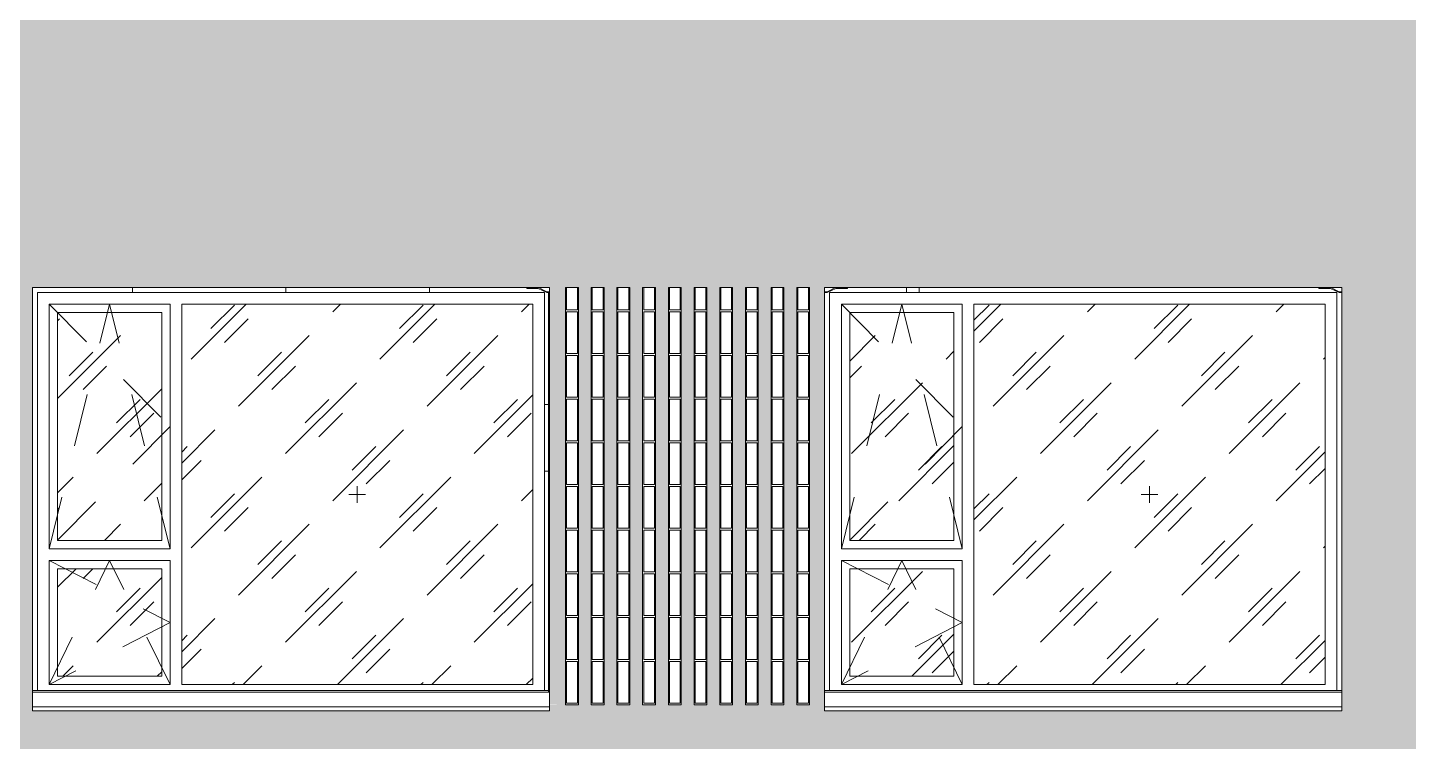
# Model space of a CAD drawing. Header units: millimetres. Extents: x 3914 to 319671, y -18248 to 19136.
# Drawn here: x 47425 to 55704, y 4780 to 9058 of the extents above; entities that cross this region are included whole.
import ezdxf

# ---------------------------------------------------------------- set-up
doc = ezdxf.new("R2010")
doc.units = ezdxf.units.MM
doc.linetypes.add('Штрих', pattern=[635, 317.5, -317.5])
for name, color, linetype, lineweight in [('A-GENM', 7, 'Continuous', 9), ('A-GLAZ', 7, 'Continuous', 9), ('A-GLAZ-1', 7, 'Continuous', 5), ('A-GLAZ-2', 7, 'Штрих', 5), ('A-WALL', 7, 'Continuous', 5), ('A-WALL-PATT', 7, 'Continuous', 5), ('I-WALL', 7, 'Continuous', 5)]:
    doc.layers.add(name, color=color, linetype=linetype, lineweight=lineweight)
pattern_1 = [(45, (66990.3, 100), (-282.8427, 282.8427), [200, -600]), (45, (66790.3, 0), (-282.8427, 282.8427), [600, -200]), (45, (67190.3, -100), (-282.8427, 282.8427), [200, -600])]

# ---------------------------------------------------------------- blocks, each defined once
blk = doc.blocks.new('Окно_СКБ_2Ст_БезПР - ОК-10__3100х2500_h_-V32-АР2_ТР1_Фасад 1-___')
at = {"layer": 'A-GLAZ-1'}
h = blk.add_hatch(dxfattribs=at)
h.set_pattern_fill('FP_27', color=256, style=0, pattern_type=2)
h.set_pattern_definition(pattern_1)
h.paths.add_polyline_path([(13905, 5120), (16010, 5120), (16010, 7400), (13905, 7400), (13905, 5126.2)], flags=0)
h = blk.add_hatch(dxfattribs=at)
h.set_pattern_fill('FP_27', color=256, style=0, pattern_type=2)
h.set_pattern_definition(pattern_1)
h.paths.add_polyline_path([(13612.8, 5985), (13785, 5985), (13785, 7350), (13160, 7350), (13160, 5985)], flags=0)
h = blk.add_hatch(dxfattribs=at)
h.set_pattern_fill('FP_27', color=256, style=0, pattern_type=2)
h.set_pattern_definition(pattern_1)
h.paths.add_polyline_path([(13160, 5170), (13785, 5170), (13785, 5815), (13160, 5815), (13160, 5404.6)], flags=0)
for p, q in [((13010, 7500), (13010, 5002.5)), ((16110, 7500), (13010, 7500)), ((13040, 5085), (13040, 7470)), ((13040, 7470), (16080, 7470)), ((16080, 7470), (16080, 5085)), ((16110, 5002.5), (16110, 7500)), ((13110, 7400), (13110, 5935)), ((13110, 7400), (13835, 7400)), ((13835, 7400), (13835, 5935)), ((13905, 5120), (13905, 7400)), ((13905, 7400), (16010, 7400)), ((16010, 5120), (16010, 7400)), ((13160, 7350), (13160, 5985)), ((13160, 7350), (13785, 7350)), ((13785, 5985), (13785, 7350)), ((14957.5, 6310), (14957.5, 6210)), ((15007.5, 6260), (14907.5, 6260)), ((13160, 5985), (13785, 5985)), ((13835, 5935), (13110, 5935)), ((13110, 5865), (13110, 5120)), ((13110, 5865), (13835, 5865)), ((13160, 5815), (13160, 5170)), ((13160, 5815), (13785, 5815)), ((13785, 5170), (13785, 5815)), ((13835, 5865), (13835, 5120)), ((13160, 5170), (13785, 5170)), ((13110, 5120), (13835, 5120)), ((13905, 5120), (16010, 5120))]:
    blk.add_line(p, q, dxfattribs=at)
at = {"layer": 'A-GLAZ-2'}
for p, q in [((13110, 5935), (13472.5, 7400)), ((13110, 7400), (13835, 6667.5)), ((13835, 5935), (13472.5, 7400)), ((13835, 6667.5), (13110, 5935)), ((13110, 5120), (13472.5, 5865)), ((13110, 5865), (13835, 5492.5)), ((13835, 5120), (13472.5, 5865)), ((13835, 5492.5), (13110, 5120))]:
    blk.add_line(p, q, dxfattribs=at)
blk = doc.blocks.new('Окно_СКБ_2Ст_БезПР - ОК-10__3100х2500_h_-V33-АР2_ТР1_Фасад 1-___')
at = {"layer": 'A-GLAZ-1'}
h = blk.add_hatch(dxfattribs=at)
h.set_pattern_fill('FP_27', color=256, style=0, pattern_type=2)
h.set_pattern_definition(pattern_1)
h.paths.add_polyline_path([(9155, 5120), (11260, 5120), (11260, 7400), (9155, 7400), (9155, 5126.2)], flags=0)
h = blk.add_hatch(dxfattribs=at)
h.set_pattern_fill('FP_27', color=256, style=0, pattern_type=2)
h.set_pattern_definition(pattern_1)
h.paths.add_polyline_path([(9016, 5985), (9035, 5985), (9035, 7350), (8410, 7350), (8410, 5985)], flags=0)
h = blk.add_hatch(dxfattribs=at)
h.set_pattern_fill('FP_27', color=256, style=0, pattern_type=2)
h.set_pattern_definition(pattern_1)
h.paths.add_polyline_path([(8410, 5170), (9035, 5170), (9035, 5815), (8410, 5815), (8410, 5404.6)], flags=0)
for p, q in [((8260, 7500), (8260, 5002.5)), ((11360, 7500), (8260, 7500)), ((8290, 5085), (8290, 7470)), ((8290, 7470), (11330, 7470)), ((11330, 7470), (11330, 5085)), ((11360, 5002.5), (11360, 7500)), ((8360, 7400), (8360, 5935)), ((8360, 7400), (9085, 7400)), ((9085, 7400), (9085, 5935)), ((9155, 5120), (9155, 7400)), ((9155, 7400), (11260, 7400)), ((11260, 5120), (11260, 7400)), ((8410, 7350), (8410, 5985)), ((8410, 7350), (9035, 7350)), ((9035, 5985), (9035, 7350)), ((10207.5, 6310), (10207.5, 6210)), ((10257.5, 6260), (10157.5, 6260)), ((8410, 5985), (9035, 5985)), ((9085, 5935), (8360, 5935)), ((8360, 5865), (8360, 5120)), ((8360, 5865), (9085, 5865)), ((8410, 5815), (8410, 5170)), ((8410, 5815), (9035, 5815)), ((9035, 5170), (9035, 5815)), ((9085, 5865), (9085, 5120)), ((8410, 5170), (9035, 5170)), ((8360, 5120), (9085, 5120)), ((9155, 5120), (11260, 5120))]:
    blk.add_line(p, q, dxfattribs=at)
at = {"layer": 'A-GLAZ-2'}
for p, q in [((8360, 5935), (8722.5, 7400)), ((8360, 7400), (9085, 6667.5)), ((9085, 5935), (8722.5, 7400)), ((9085, 6667.5), (8360, 5935)), ((8360, 5120), (8722.5, 5865)), ((8360, 5865), (9085, 5492.5)), ((9085, 5120), (8722.5, 5865)), ((9085, 5492.5), (8360, 5120))]:
    blk.add_line(p, q, dxfattribs=at)
blk = doc.blocks.new('Фахверк_Влож_Уголок - Уголок_Фахверка-28382462-АР2_ТР1_Фасад 1-___')
at = {"layer": 'A-GENM'}
for p, q in [((13501.3, 7500), (13501.3, 7470)), ((13576.3, 7500), (13576.3, 7470))]:
    blk.add_line(p, q, dxfattribs=at)
blk = doc.blocks.new('Фахверк_Влож_Полоса верхняя - Полоса верхняя_Фахверка-V114-АР2_ТР1_Фасад 1-___')
at = {"layer": 'A-GENM'}
for p, q in [((102946, 3000), (102894.8, 2975)), ((102896, 2970), (102947.2, 2995)), ((102947.2, 2995), (103016, 2995)), ((103016, 2995), (103016, 3000)), ((102894.8, 2975), (102880, 2975)), ((102880, 2970), (102896, 2970))]:
    blk.add_line(p, q, dxfattribs=at)
blk = doc.blocks.new('Фахверк_Влож_Уголок - Уголок_Фахверка-V130-АР2_ТР1_Фасад 1-___')
at = {"layer": 'A-GENM'}
for p, q in [((11354, 7470), (11360, 7470)), ((11354, 5073.5), (11354, 7470))]:
    blk.add_line(p, q, dxfattribs=at)
blk = doc.blocks.new('Фахверк_Влож_Полоса верхняя - Полоса верхняя_Фахверка-V129-АР2_ТР1_Фасад 1-___')
at = {"layer": 'A-GENM'}
for p, q in [((4494, 7500), (4494, 7495)), ((4494, 7495), (4562.8, 7495)), ((4562.8, 7495), (4614, 7470)), ((4615.2, 7475), (4564, 7500)), ((4614, 7470), (4630, 7470)), ((4630, 7475), (4615.2, 7475))]:
    blk.add_line(p, q, dxfattribs=at)
blk = doc.blocks.new('WNW_Отлив - Отлив_металлический-V184-АР2_ТР1_Фасад 1-___')
at = {"layer": 'A-GLAZ-1'}
for p, q in [((47410, 9285), (44310, 9285)), ((47410, 9275), (44310, 9275)), ((44310, 9188), (44310, 9202.5)), ((47410, 9202.5), (47410, 9188)), ((44310, 9163), (44310, 9188)), ((44310, 9188), (47410, 9188)), ((47410, 9163), (44310, 9163)), ((47410, 9188), (47410, 9163))]:
    blk.add_line(p, q, dxfattribs=at)
blk = doc.blocks.new('WNW_Отлив - Отлив_металлический-V203-АР2_ТР1_Фасад 1-___')
at = {"layer": 'A-GLAZ-1'}
for p, q in [((11354, 5085), (8260, 5085)), ((11354, 5075), (8260, 5075)), ((8260, 4988), (8260, 5002.5)), ((8260, 4963), (8260, 4988)), ((8260, 4988), (11360, 4988)), ((11360, 5002.5), (11360, 4988)), ((11360, 4988), (11360, 4963)), ((11360, 4963), (8260, 4963))]:
    blk.add_line(p, q, dxfattribs=at)

msp = doc.modelspace()

# ---------------------------------------------------------------- hatches: boundary and pattern name
at = {"layer": 'A-WALL-PATT'}
h = msp.add_hatch(dxfattribs=at)
h.set_pattern_fill('FP_23', color=256, style=0, pattern_type=2)
h.set_pattern_definition([(180, (95886.68, 8458.25), (-2e-14, -154), [125, -137]), (90, (95886.68, 8393.25), (-262, 2e-14), [65, -89]), (180, (95886.68, 8393.25), (-2e-14, -154), [125, -137]), (90, (95898.68, 8393.25), (-262, 2e-14), [65, -89]), (180, (96023.68, 8393.25), (-2e-14, -154), [125, -137]), (180, (96023.68, 8458.25), (-2e-14, -154), [125, -137]), (90, (95767.68, 8470.25), (-262, 2e-14), [65, -89]), (90, (96017.68, 8470.25), (-262, 2e-14), [65, -89]), (0, (95767.68, 8470.25), (0, -154), [250, -12]), (0, (95767.68, 8535.25), (0, -154), [250, -12])])
h.paths.add_polyline_path([(38833.7, 8400), (95820.7, 8400), (95820.7, 9200), (95529, 9200), (95529, 11700), (95820.7, 11700), (95820.7, 13776), (38833.7, 13774.9), (38833.7, 8533.1)], flags=0)
h.paths.add_polyline_path([(48975.8, 9163), (47453.4, 9164), (47453.4, 9200), (46023.7, 9199), (46023.7, 9163), (42923.7, 9164), (42923.7, 11700), (49553.4, 11700), (49553.4, 9163), (49057.6, 9163)], flags=0)
h.paths.add_polyline_path([(51953.7, 9163), (51953.7, 9163.3), (51203.7, 9163.3), (51203.7, 9166), (50303.7, 9167), (50303.7, 11700), (54053.7, 11700), (54053.7, 9163), (52040.3, 9163)], flags=0)
h.paths.add_polyline_path([(78233.7, 9163), (78233.7, 11700), (86603.7, 11700), (86603.7, 9163), (83503.7, 9164), (83503.7, 9200), (81853.7, 9200), (81853.7, 9166), (80953.7, 9166), (80953.7, 9163), (79047.1, 9163)], flags=0)
h.paths.add_polyline_path([(58553.7, 9163), (55703.7, 9163), (55703.7, 9166), (54803.7, 9167), (54803.7, 11700), (58553.7, 11700), (58553.7, 9164)], flags=0)
h.paths.add_polyline_path([(73063.7, 9163), (73063.7, 11700), (77183.7, 11700), (77183.7, 9166), (76283.7, 9166), (76283.7, 9163.3), (73295.9, 9163)], flags=0)
h.paths.add_polyline_path([(91853.7, 9163), (91853.7, 11700), (95483.7, 11700), (95483.7, 9166), (94703.7, 9166), (94703.7, 9163), (91879.2, 9163)], flags=0)
h.paths.add_polyline_path([(87353.7, 9163), (87353.7, 11700), (91103.7, 11700), (91103.7, 9166), (90203.7, 9166), (90203.7, 9163.3), (87745.3, 9163)], flags=0)
h.paths.add_polyline_path([(68283.4, 9163), (65603.4, 9164), (65603.4, 9200), (64023.7, 9199), (64023.7, 9163), (60803.7, 9163), (60803.7, 9166), (59903.7, 9167), (59903.7, 11700), (68283.4, 11700), (68283.4, 9164)], flags=0)
h.paths.add_polyline_path([(70526.4, 9166), (69403.7, 9167), (69403.7, 11700), (72203.7, 11700), (72203.7, 9166), (71303.7, 9166)], flags=0)
h.paths.add_polyline_path([(61923.4, 9236.4), (61923.7, 9236.4), (61923.4, 9312.1)], flags=0)
h.paths.add_polyline_path([(61923.4, 9389.1), (61923.7, 9389.1), (61923.4, 9466)], flags=0)
h.paths.add_polyline_path([(61923.6, 9543), (61923.7, 9543), (61923.4, 9543)], flags=0)
h.paths.add_polyline_path([(61923.6, 9851), (61923.7, 9851), (61923.4, 9851)], flags=0)
h.paths.add_polyline_path([(61923.4, 10004.8), (61923.7, 10004.8), (61923.4, 10081.9)], flags=0)
h.paths.add_polyline_path([(61923.4, 10312.9), (61923.7, 10312.9), (61923.4, 10390.1)], flags=0)
h.paths.add_polyline_path([(61923.5, 10620.5), (61923.7, 10620.5), (61923.4, 10620.5)], flags=0)
h.paths.add_polyline_path([(61923.4, 10775.1), (61923.7, 10775.1), (61923.4, 10852.1)], flags=0)
h.paths.add_polyline_path([(61923.4, 11235.1), (61923.7, 11235.1), (61923.4, 11312.1)], flags=0)
h.paths.add_polyline_path([(61923.4, 11389.1), (61923.7, 11389.1), (61923.4, 11466.1)], flags=0)
h.paths.add_polyline_path([(61923.4, 11543.1), (61923.7, 11543.1), (61923.4, 11543.1)], flags=0)
h = msp.add_hatch(dxfattribs=at)
h.set_pattern_fill('FP_19', color=256, style=0, pattern_type=2)
h.set_pattern_definition([(180, (115143.65, 4223.5), (-2e-14, -154), [125, -137]), (90, (115143.65, 4158.5), (-262, 2e-14), [65, -89]), (180, (115143.65, 4158.5), (-2e-14, -154), [125, -137]), (90, (115155.65, 4158.5), (-262, 2e-14), [65, -89]), (180, (115280.65, 4158.5), (-2e-14, -154), [125, -137]), (180, (115280.65, 4223.5), (-2e-14, -154), [125, -137]), (90, (115024.65, 4235.5), (-262, 2e-14), [65, -89]), (90, (115274.65, 4235.5), (-262, 2e-14), [65, -89]), (0, (115024.65, 4235.5), (0, -154), [250, -12]), (0, (115024.65, 4300.5), (0, -154), [250, -12])])
h.paths.add_polyline_path([(38833.7, 4200), (114893.7, 4200), (114893.7, 8400), (38833.7, 8400), (38833.7, 4231.4)], flags=0)
h.paths.add_polyline_path([(67036, 4963), (65603.4, 4964), (65603.4, 7500), (68282.7, 7500), (68282.7, 7502.9), (68359.7, 7502.5), (68359.7, 5001.8), (68283.4, 5001.8), (68283.4, 4963), (67363, 4963)], flags=0)
h.paths.add_polyline_path([(48975.8, 4963), (47453.7, 4964), (47453.7, 7500), (55303.7, 7500), (55303.7, 4963), (52203.7, 4964), (52203.7, 5000), (50553.7, 4999), (50553.7, 4963), (50011.6, 4963)], flags=0)
h.paths.add_polyline_path([(70660.3, 4963), (70103.7, 4964), (70103.7, 5000), (68403.7, 5000), (68403.7, 7500), (68436.7, 7501.1), (68436.7, 7502.9), (68513.7, 7502.9), (68513.7, 7500), (68590.7, 7500), (68590.7, 7502.9), (68667.7, 7502.9), (68667.7, 7500), (68744.7, 7500), (68744.7, 7502.9), (68821.7, 7502.9), (68821.7, 7500), (68898.7, 7500), (68898.7, 7502.9), (68975.7, 7502.9), (68975.7, 7500), (69052.7, 7500), (69052.7, 7502.9), (69129.7, 7502.9), (69129.7, 7500), (69206.7, 7500), (69206.7, 7502.9), (69283.7, 7502.9), (69283.7, 7500), (69360.7, 7500), (69360.7, 7502.9), (69437.7, 7502.9), (69437.7, 7500), (69514.7, 7500), (69514.7, 7502.9), (69591.7, 7502.9), (69591.7, 7500), (69668.7, 7500), (69668.7, 7502.9), (69745.7, 7502.9), (69745.7, 7500), (69822.7, 7500), (69822.7, 7502.9), (69899.7, 7502.9), (69899.7, 7500), (69976.7, 7500), (69976.7, 7502.9), (70053.7, 7502.9), (70053.7, 7500), (73963.7, 7500), (73963.7, 4966), (73063.7, 4967), (73063.7, 4999.9), (72203.7, 4999.9), (72203.7, 4963), (71193.6, 4963)], flags=0)
h.paths.add_polyline_path([(46311.1, 4963), (44573.7, 4964), (44572.8, 4999.9), (43823.7, 4999.9), (43823.7, 4966), (42923.7, 4967), (42923.7, 7500), (46673.7, 7500), (46673.7, 4963)], flags=0)
h.paths.add_polyline_path([(99540.6, 4963), (98003.7, 4964), (98003.7, 4999.9), (97253.7, 4999.9), (97253.7, 4966), (96353.7, 4967), (96353.7, 7500), (100103.7, 7500), (100103.7, 4963)], flags=0)
h.paths.add_polyline_path([(85750.2, 4963), (84503.7, 4964), (84503.7, 5000), (83753.7, 5000), (83753.7, 4966), (82853.7, 4967), (82853.7, 7500), (86686.2, 7500), (86686.2, 7502.9), (86763.2, 7502.9), (86763.2, 7500), (86840.2, 7500), (86840.2, 7502.9), (86917.2, 7502.9), (86917.2, 7500), (86994.2, 7500), (86994.2, 7502.9), (87071.2, 7502.9), (87071.2, 7500), (87148.2, 7500), (87148.2, 7502.9), (87225.2, 7502.9), (87225.2, 7500), (87302.2, 7500), (87302.2, 7502.9), (87379.2, 7502.9), (87379.2, 7500), (87456.2, 7500), (87456.2, 7502.9), (87533.2, 7502.9), (87533.2, 7500), (87610.2, 7500), (87610.2, 7502.9), (87687.2, 7502.9), (87687.2, 7500), (87764.2, 7500), (87764.2, 7502.9), (87841.2, 7502.9), (87841.2, 7500), (87918.2, 7500), (87918.2, 7502.9), (87995.2, 7502.9), (87995.2, 7500), (91103.7, 7500), (91103.7, 4963), (88003.7, 4964), (88003.7, 5000), (86603.7, 5000), (86603.7, 4963), (85909.2, 4963)], flags=0)
h.paths.add_polyline_path([(76556.6, 4963), (75083.7, 4964), (75083.7, 7500), (77832.2, 7500), (77832.2, 7502.9), (77909.2, 7502.9), (77909.2, 7500), (77986.2, 7500), (77986.2, 7502.9), (78063.2, 7502.9), (78063.2, 7500), (78140.2, 7500), (78140.2, 7502.9), (78217.2, 7502.9), (78217.2, 7500), (78294.2, 7500), (78294.2, 7502.9), (78371.2, 7502.9), (78371.2, 7500), (78448.2, 7500), (78448.2, 7502.9), (78525.2, 7502.9), (78525.2, 7500), (78602.2, 7500), (78602.2, 7502.9), (78679.2, 7502.9), (78679.2, 7500), (81853.7, 7500), (81853.7, 4963), (78753.7, 4964), (78753.7, 5000), (77683.7, 5000), (77683.7, 4993.5), (77618.7, 4993.5), (77618.7, 5000), (77541.7, 5000), (77541.7, 4993.5), (77476.7, 4993.8), (77476.7, 5000), (77387.7, 5000), (77387.7, 4993.5), (77322.7, 4993.5), (77322.7, 5000), (77248.7, 5000), (77248.7, 4993.5), (77183.7, 4993.5), (77183.7, 4963)], flags=0)
h.paths.add_polyline_path([(93539.2, 4963), (92503.7, 4964), (92503.7, 7500), (95483.7, 7500), (95483.7, 4963), (94177.6, 4963)], flags=0)
h.paths.add_polyline_path([(104353.7, 4963), (101253.7, 4964), (101253.7, 7500), (106253.7, 7500), (106253.7, 4966), (105353.7, 4967), (105353.7, 4999.9), (104353.7, 4999.9), (104353.7, 4964)], flags=0)
h.paths.add_polyline_path([(58169.4, 4963), (58003.7, 4964), (58003.7, 4999.9), (57353.7, 4999.9), (57353.7, 4966), (56453.7, 4967), (56453.7, 7500), (60803.7, 7500), (60803.7, 4963), (58935.5, 4963)], flags=0)
h.paths.add_polyline_path([(62766.2, 4963), (61923.7, 4964), (61923.7, 7500), (64023.7, 7500), (64023.7, 4963), (62858.6, 4963)], flags=0)
h.paths.add_polyline_path([(110067.9, 4966), (109853.7, 4967), (109853.7, 7500), (110753.7, 7500), (110753.7, 4966), (110266.4, 4966)], flags=0)
h = msp.add_hatch(dxfattribs=at)
h.set_pattern_fill('FP_36', color=256, style=0, pattern_type=2)
h.set_pattern_definition([(270, (53735.54, 71809.61), (154, 9e-15), [125, -137]), (180, (53800.54, 71809.6), (-3e-14, -262), [65, -89]), (270, (53800.54, 71809.61), (154, 9e-15), [125, -137]), (180, (53800.54, 71821.6), (-3e-14, -262), [65, -89]), (270, (53800.54, 71946.61), (154, 9e-15), [125, -137]), (270, (53735.54, 71946.61), (154, 9e-15), [125, -137]), (180, (53723.54, 71690.6), (-3e-14, -262), [65, -89]), (180, (53723.54, 71940.6), (-3e-14, -262), [65, -89]), (90, (53723.54, 71690.61), (154, -9e-15), [250, -12]), (90, (53658.54, 71690.61), (154, -9e-15), [250, -12])])
h.paths.add_polyline_path([(88003.7, 5000), (88003.7, 7500), (87995.2, 7500), (87995.2, 5001.8), (87918.2, 5002.5), (87918.2, 7500), (87841.2, 7500), (87841.2, 5001.8), (87764.2, 5002.5), (87764.2, 7500), (87687.2, 7500), (87687.2, 5001.8), (87610.2, 5002.5), (87610.2, 7500), (87533.2, 7500), (87533.2, 5001.8), (87456.2, 5002.5), (87456.2, 7500), (87379.2, 7500), (87379.2, 5001.8), (87302.2, 5002.5), (87302.2, 7500), (87225.2, 7500), (87225.2, 5001.8), (87148.2, 5001.8), (87148.2, 7500), (87071.2, 7500), (87071.2, 5001.8), (86994.2, 5001.8), (86994.2, 7500), (86917.2, 7500), (86917.2, 5001.8), (86840.2, 5001.8), (86840.2, 7500), (86763.2, 7500), (86763.2, 5001.8), (86686.2, 5002.5), (86686.2, 7500), (86603.7, 7500), (86603.7, 5000), (87995.2, 5000)], flags=0)
h.paths.add_polyline_path([(77476.7, 5000), (77476.7, 7500), (77387.7, 7500), (77387.7, 5000)], flags=0)
h.paths.add_polyline_path([(78294.2, 5000), (78753.7, 5000), (78753.7, 7500), (78679.2, 7500), (78679.2, 5001.8), (78602.2, 5002.5), (78602.2, 7500), (78525.2, 7500), (78525.2, 5001.8), (78448.2, 5002.5), (78448.2, 7500), (78371.2, 7500), (78371.2, 5001.8), (78294.2, 5002.5), (78294.2, 7500), (78217.2, 7500), (78217.2, 5001.8), (78140.2, 5002.5), (78140.2, 7500), (78063.2, 7500), (78063.2, 5001.8), (77986.2, 5001.8), (77986.2, 7500), (77909.2, 7500), (77909.2, 5001.8), (77832.2, 5001.8), (77832.2, 7500), (77683.7, 7500), (77683.7, 5000), (78217.2, 5000)], flags=0)
h.paths.add_polyline_path([(77618.7, 5000), (77618.7, 7500), (77541.7, 7500), (77541.7, 5000)], flags=0)
h.paths.add_polyline_path([(77248.7, 5000), (77322.7, 5000), (77322.7, 7500), (77248.7, 7500), (77248.7, 5001.8)], flags=0)
h.paths.add_polyline_path([(68898.7, 5000), (70103.7, 5000), (70103.7, 7500), (70053.7, 7500), (70053.7, 5001.8), (69976.7, 5001.8), (69976.7, 7500), (69899.7, 7500), (69899.7, 5001.8), (69822.7, 5001.8), (69822.7, 7500), (69745.7, 7500), (69745.7, 5001.8), (69668.7, 5001.8), (69668.7, 7500), (69591.7, 7500), (69591.7, 5001.8), (69514.7, 5001.8), (69514.7, 7500), (69437.7, 7500), (69437.7, 5001.8), (69360.7, 5001.8), (69360.7, 7500), (69283.7, 7500), (69283.7, 5001.8), (69206.7, 5001.8), (69206.7, 7500), (69129.7, 7500), (69129.7, 5001.8), (69052.7, 5001.8), (69052.7, 7500), (68975.7, 7500), (68975.7, 5001.8), (68898.7, 5001.8), (68898.7, 7500), (68821.7, 7500), (68821.7, 5001.8), (68744.7, 5001.8), (68744.7, 7500), (68667.7, 7500), (68667.7, 5001.8), (68590.7, 5001.8), (68590.7, 7500), (68513.7, 7500), (68513.7, 5001.8), (68436.7, 5001.8), (68436.7, 7500), (68403.7, 7500), (68403.7, 5000), (68895.2, 5000)], flags=0)
h.paths.add_polyline_path([(52036.5, 5000), (52036.5, 7500), (51959.5, 7500), (51959.5, 5000)], flags=0)
h.paths.add_polyline_path([(51805.5, 5000), (51882.5, 5000), (51882.5, 7500), (51805.5, 7500), (51805.5, 5002.5)], flags=0)
h.paths.add_polyline_path([(52203.7, 5000), (52203.7, 7500), (52113.5, 7500), (52113.5, 5000)], flags=0)
h.paths.add_polyline_path([(51728.5, 5000), (51728.5, 7500), (51651.5, 7500), (51651.5, 5000)], flags=0)
h.paths.add_polyline_path([(50650.5, 5000), (50650.5, 7500), (50553.7, 7500), (50553.7, 5000)], flags=0)
h.paths.add_polyline_path([(50727.5, 5000), (50804.5, 5000), (50804.5, 7500), (50727.5, 7500), (50727.5, 5002.5)], flags=0)
h.paths.add_polyline_path([(50881.5, 5000), (50958.5, 5000), (50958.5, 7500), (50881.5, 7500), (50881.5, 5002.5)], flags=0)
h.paths.add_polyline_path([(51574.5, 5000), (51574.5, 7500), (51497.5, 7500), (51497.5, 5000)], flags=0)
h.paths.add_polyline_path([(51035.5, 5000), (51112.5, 5000), (51112.5, 7500), (51035.5, 7500), (51035.5, 5002.5)], flags=0)
h.paths.add_polyline_path([(51189.5, 5000), (51266.5, 5000), (51266.5, 7500), (51189.5, 7500), (51189.5, 5002.5)], flags=0)
h.paths.add_polyline_path([(51343.5, 5000), (51420.5, 5000), (51420.5, 7500), (51343.5, 7500), (51343.5, 5002.5)], flags=0)
h = msp.add_hatch(dxfattribs=at)
h.set_pattern_fill('FP_43', color=256, style=0, pattern_type=2)
h.set_pattern_definition([(270, (53967.42, 6962.63), (154, 9e-15), [125, -137]), (180, (54032.42, 6962.63), (-3e-14, -262), [65, -89]), (270, (54032.42, 6962.63), (154, 9e-15), [125, -137]), (180, (54032.42, 6974.63), (-3e-14, -262), [65, -89]), (270, (54032.42, 7099.63), (154, 9e-15), [125, -137]), (270, (53967.42, 7099.63), (154, 9e-15), [125, -137]), (180, (53955.42, 6843.63), (-3e-14, -262), [65, -89]), (180, (53955.42, 7093.63), (-3e-14, -262), [65, -89]), (90, (53955.42, 6843.63), (154, -9e-15), [250, -12]), (90, (53890.42, 6843.63), (154, -9e-15), [250, -12])])
h.paths.add_polyline_path([(52036.5, 4999), (52113.5, 4999), (52113.5, 7500), (52036.5, 7500), (52036.5, 6186.7)], flags=0)
h.paths.add_polyline_path([(51189.5, 4999), (51189.5, 7500), (51112.5, 7500), (51112.5, 4999)], flags=0)
h.paths.add_polyline_path([(51651.5, 4999), (51651.5, 7500), (51574.5, 7500), (51574.5, 4999)], flags=0)
h.paths.add_polyline_path([(50958.5, 4999), (51035.5, 4999), (51035.5, 7500), (50958.5, 7500), (50958.5, 6186.7)], flags=0)
h.paths.add_polyline_path([(51343.5, 4999), (51343.5, 7500), (51266.5, 7500), (51266.5, 4999)], flags=0)
h.paths.add_polyline_path([(51420.5, 4999), (51497.5, 4999), (51497.5, 7500), (51420.5, 7500), (51420.5, 6186.7)], flags=0)
h.paths.add_polyline_path([(50727.5, 4999), (50727.5, 7500), (50650.5, 7500), (50650.5, 4999)], flags=0)
h.paths.add_polyline_path([(50881.5, 4999), (50881.5, 7500), (50804.5, 7500), (50804.5, 4999)], flags=0)
h.paths.add_polyline_path([(51728.5, 4999), (51805.5, 4999), (51805.5, 7500), (51728.5, 7500), (51728.5, 6186.7)], flags=0)
h.paths.add_polyline_path([(51882.5, 4999), (51959.5, 4999), (51959.5, 7500), (51882.5, 7500), (51882.5, 6186.7)], flags=0)

# ---------------------------------------------------------------- linework, layer by layer
at = {"layer": 'A-WALL'}
for p, q in [((47453.7, 5002.5), (47453.7, 7500)), ((47453.7, 7500), (50553.7, 7500)), ((50553.7, 7500), (50553.7, 5002.5)), ((52203.7, 7500), (55303.7, 7500)), ((52203.7, 5002.5), (52203.7, 7500)), ((55303.7, 7500), (55303.7, 5002.5))]:
    msp.add_line(p, q, dxfattribs=at)
at = {"layer": 'I-WALL'}
for p, q in [((48053.7, 7500), (48053.7, 7470)), ((48973.7, 7470), (48973.7, 7500)), ((49833.7, 7470), (49833.7, 7500)), ((50727.5, 7500), (50650.5, 7500)), ((50650.5, 7500), (50650.5, 4999)), ((50727.5, 4999), (50727.5, 7500)), ((50881.5, 7500), (50804.5, 7500)), ((50804.5, 7500), (50804.5, 4999)), ((50881.5, 4999), (50881.5, 7500)), ((51035.5, 7500), (50958.5, 7500)), ((50958.5, 7500), (50958.5, 4999)), ((51035.5, 4999), (51035.5, 7500)), ((51189.5, 7500), (51112.5, 7500)), ((51112.5, 7500), (51112.5, 4999)), ((51189.5, 4999), (51189.5, 7500)), ((51343.5, 7500), (51266.5, 7500)), ((51266.5, 7500), (51266.5, 4999)), ((51343.5, 4999), (51343.5, 7500)), ((51497.5, 7500), (51420.5, 7500)), ((51420.5, 7500), (51420.5, 4999)), ((51497.5, 4999), (51497.5, 7500)), ((51651.5, 7500), (51574.5, 7500)), ((51574.5, 7500), (51574.5, 4999)), ((51651.5, 4999), (51651.5, 7500)), ((51805.5, 7500), (51728.5, 7500)), ((51728.5, 7500), (51728.5, 4999)), ((51805.5, 4999), (51805.5, 7500)), ((51959.5, 7500), (51882.5, 7500)), ((51882.5, 7500), (51882.5, 4999)), ((51959.5, 4999), (51959.5, 7500)), ((52113.5, 7500), (52036.5, 7500)), ((52036.5, 7500), (52036.5, 4999)), ((52113.5, 4999), (52113.5, 7500)), ((50523.7, 6800), (50547.7, 6800)), ((50547.7, 6400), (50523.7, 6400)), ((50650.5, 4999), (50727.5, 4999)), ((50804.5, 4999), (50881.5, 4999)), ((50958.5, 4999), (51035.5, 4999)), ((51112.5, 4999), (51189.5, 4999)), ((51266.5, 4999), (51343.5, 4999)), ((51420.5, 4999), (51497.5, 4999)), ((51574.5, 4999), (51651.5, 4999)), ((51728.5, 4999), (51805.5, 4999)), ((51882.5, 4999), (51959.5, 4999)), ((52036.5, 4999), (52113.5, 4999))]:
    msp.add_line(p, q, dxfattribs=at)

# ---------------------------------------------------------------- block references
at = {"layer": 'A-GENM'}
for name, p in [('Фахверк_Влож_Полоса верхняя - Полоса верхняя_Фахверка-V129-АР2_ТР1_Фасад 1-___', (45923.7, 0)), ('Фахверк_Влож_Уголок - Уголок_Фахверка-V130-АР2_ТР1_Фасад 1-___', (39193.7, 0)), ('Фахверк_Влож_Полоса верхняя - Полоса верхняя_Фахверка-V114-АР2_ТР1_Фасад 1-___', (-50676.3, 4500)), ('Фахверк_Влож_Уголок - Уголок_Фахверка-28382462-АР2_ТР1_Фасад 1-___', (39193.7, 0)), ('Фахверк_Влож_Полоса верхняя - Полоса верхняя_Фахверка-V129-АР2_ТР1_Фасад 1-___', (50673.7, 0))]:
    msp.add_blockref(name, p, dxfattribs=at)
at = {"layer": 'A-GLAZ'}
for name, p in [('Окно_СКБ_2Ст_БезПР - ОК-10__3100х2500_h_-V33-АР2_ТР1_Фасад 1-___', (39193.7, 0)), ('Окно_СКБ_2Ст_БезПР - ОК-10__3100х2500_h_-V32-АР2_ТР1_Фасад 1-___', (39193.7, 0)), ('WNW_Отлив - Отлив_металлический-V203-АР2_ТР1_Фасад 1-___', (39193.7, 0)), ('WNW_Отлив - Отлив_металлический-V184-АР2_ТР1_Фасад 1-___', (7893.7, -4200))]:
    msp.add_blockref(name, p, dxfattribs=at)

doc.saveas('drawing.dxf')
